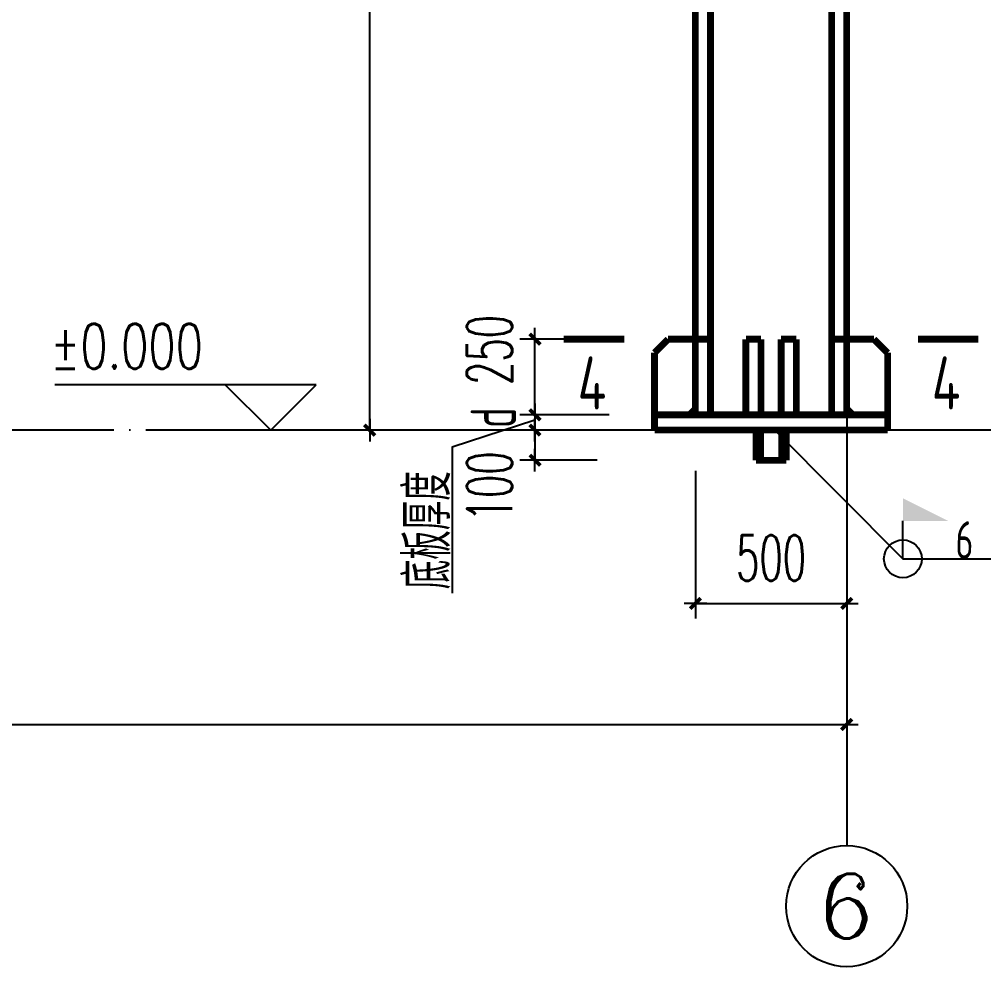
# Model space of a CAD drawing. Extents: x 14207793 to 14719554, y -1675802 to -1228715.
# Drawn here: x 14598580 to 14604953, y -1347975 to -1341716 of the extents above; entities that cross this region are included whole.
import ezdxf
from ezdxf.enums import TextEntityAlignment as Align

# ---------------------------------------------------------------- set-up
doc = ezdxf.new("R2010")
doc.units = 0
doc.header["$LTSCALE"] = 500
doc.header["$MEASUREMENT"] = 0
doc.linetypes.add('DOTE', pattern=[2.42, 2, -0.2, 0.02, -0.2])
doc.layers.get('0').update_dxf_attribs({"linetype": 'CONTINUOUS'})
doc.layers.get('DEFPOINTS').update_dxf_attribs({"color": 140, "linetype": 'CONTINUOUS'})
for name, color, linetype in [('10', 1, 'CONTINUOUS'), ('116', 1, 'CONTINUOUS'), ('14', 2, 'CONTINUOUS'), ('AXIS', 3, 'CONTINUOUS'), ('AXIS_TEXT', 7, 'CONTINUOUS'), ('DIM_ELEV', 3, 'CONTINUOUS'), ('DOTE', 8, 'DOTE'), ('NOTE', 70, 'CONTINUOUS'), ('PUB_TEXT', 6, 'CONTINUOUS'), ('柱子', 3, 'CONTINUOUS'), ('焊缝标注', 253, 'CONTINUOUS')]:
    doc.layers.add(name, color=color, linetype=linetype)
doc.styles.add('_TCH_AXIS', font='COMPLEX', dxfattribs={"bigfont": 'GBCBIG'})
doc.styles.add('_TCH_DIM', font='SIMPLEX', dxfattribs={"bigfont": 'GBCBIG'})
doc.styles.add('DIM_FONT', font='SIMPLEX.shx', dxfattribs={"width": 0.6})
doc.styles.get("Standard").update_dxf_attribs({"font": 'SYSZ.shx', "width": 0.75, "bigfont": 'SYFS.shx'})
doc.styles.add('TSSD_REIN', font='Tssdeng.shx', dxfattribs={"width": 0.65, "bigfont": 'hztxt.shx'})
doc.dimstyles.new('DIMN$0', dxfattribs={"dimtxt": 250, "dimasz": 0.8, "dimexe": 250, "dimexo": 300, "dimgap": 150, "dimtad": 1, "dimdec": 0, "dimzin": 0, "dimdsep": 46, "dimtxsty": 'DIM_FONT', "dimblk": '_DIMX', "dimcen": 0.09, "dimclrt": 7, "dimadec": 0, "dimazin": 0, "dimtfac": 1, "dimtdec": 0, "dimtix": 1, "dimtmove": 2, "dimatfit": 3, "dimldrblk": '_DIMX', "dimfxl": 0, "dimtolj": 1, "dimtzin": 0, "dimarcsym": 0})

# ---------------------------------------------------------------- blocks, each defined once
blk = doc.blocks.new('_DIMX')
blk.add_line((-150, 0), (150, 0))
at = {"const_width": 50}
blk.add_lwpolyline([(-70, -70), (70, 70)], dxfattribs=at)
blk = doc.blocks.new('*D1181')
at = {"layer": 'AXIS', "color": 3, "lineweight": -2}
for p, q in [((14556047.5, -1344708.3), (14556047.5, -1346474.5)), ((14604047.5, -1344729.2), (14604047.5, -1346474.5)), ((14556048, -1346374.5), (14604047, -1346374.5))]:
    blk.add_line(p, q, dxfattribs=at)
at = {"layer": 'DEFPOINTS', "color": 0}
for p in [(14556047.5, -1344408.3), (14604047.5, -1344429.2), (14604047.5, -1346374.5)]:
    blk.add_point(p, dxfattribs=at)
at = {"layer": 'AXIS', "color": 3, "lineweight": -2, "xscale": 0.5, "yscale": 0.5, "zscale": 0.5, "rotation": 180}
blk.add_blockref('_DIMX', (14556047.5, -1346374.5), dxfattribs=at)
at = {"layer": 'AXIS', "color": 3, "lineweight": -2, "xscale": 0.5, "yscale": 0.5, "zscale": 0.5}
blk.add_blockref('_DIMX', (14604047.5, -1346374.5), dxfattribs=at)
at = {"layer": 'AXIS', "color": 7, "insert": (14580047.5, -1346074.5), "char_height": 300, "attachment_point": 5, "style": 'DIM_FONT'}
blk.add_mtext('\\A1;30000', dxfattribs=at)
blk = doc.blocks.new('*D1183')
at = {"layer": 'AXIS', "color": 3, "lineweight": -2}
for p, q in [((14604047.5, -1344629.2), (14604047.5, -1345674.7)), ((14603047.5, -1344698.8), (14603047.5, -1345674.7)), ((14603048, -1345574.7), (14604047, -1345574.7))]:
    blk.add_line(p, q, dxfattribs=at)
at = {"layer": 'DEFPOINTS', "color": 0}
for p in [(14604047.5, -1344329.2), (14603047.5, -1344398.8), (14604047.5, -1345574.7)]:
    blk.add_point(p, dxfattribs=at)
at = {"layer": 'AXIS', "color": 3, "lineweight": -2, "xscale": 0.5, "yscale": 0.5, "zscale": 0.5, "rotation": 180}
blk.add_blockref('_DIMX', (14603047.5, -1345574.7), dxfattribs=at)
at = {"layer": 'AXIS', "color": 3, "lineweight": -2, "xscale": 0.5, "yscale": 0.5, "zscale": 0.5}
blk.add_blockref('_DIMX', (14604047.5, -1345574.7), dxfattribs=at)
at = {"layer": 'AXIS', "color": 7, "insert": (14603547.5, -1345274.7), "char_height": 300, "attachment_point": 5, "style": 'DIM_FONT'}
blk.add_mtext('\\A1;500', dxfattribs=at)
blk = doc.blocks.new('*D1188')
at = {"layer": 'AXIS', "color": 3, "lineweight": -2}
for p, q in [((14602467.5, -1343829.2), (14601887.5, -1343829.2)), ((14601987.5, -1344328.7), (14601987.5, -1343829.7)), ((14602377.5, -1344329.2), (14601887.5, -1344329.2))]:
    blk.add_line(p, q, dxfattribs=at)
at = {"layer": 'DEFPOINTS', "color": 0}
for p in [(14601987.5, -1343829.2), (14602767.5, -1343829.2), (14602677.5, -1344329.2)]:
    blk.add_point(p, dxfattribs=at)
at = {"layer": 'AXIS', "color": 3, "lineweight": -2, "xscale": 0.5, "yscale": 0.5, "zscale": 0.5}
for p, rotation in [((14601987.5, -1343829.2), 90), ((14601987.5, -1344329.2), 270)]:
    blk.add_blockref('_DIMX', p, dxfattribs=dict(at, rotation=rotation))
at = {"layer": 'AXIS', "color": 7, "insert": (14601687.5, -1343899.8), "char_height": 300, "attachment_point": 5, "rotation": 90, "style": 'DIM_FONT'}
blk.add_mtext('\\A1;250', dxfattribs=at)
blk = doc.blocks.new('*D1189')
at = {"layer": 'AXIS', "color": 3, "lineweight": -2}
for p, q in [((14602477.5, -1344329.2), (14601887.5, -1344329.2)), ((14601987.5, -1344328.7), (14601987.5, -1344328.2)), ((14601987.5, -1344329.2), (14601987.5, -1344429.2)), ((14602477.5, -1344429.2), (14601887.5, -1344429.2)), ((14601987.5, -1344429.7), (14601987.5, -1344430.2))]:
    blk.add_line(p, q, dxfattribs=at)
at = {"layer": 'DEFPOINTS', "color": 0}
for p in [(14602777.5, -1344329.2), (14601987.5, -1344429.2), (14602777.5, -1344429.2)]:
    blk.add_point(p, dxfattribs=at)
at = {"layer": 'AXIS', "color": 3, "lineweight": -2, "xscale": 0.5, "yscale": 0.5, "zscale": 0.5}
for p, rotation in [((14601987.5, -1344329.2), 270), ((14601987.5, -1344429.2), 90)]:
    blk.add_blockref('_DIMX', p, dxfattribs=dict(at, rotation=rotation))
at = {"layer": 'AXIS', "color": 7, "insert": (14601712.5, -1344347.3), "char_height": 300, "attachment_point": 5, "rotation": 90, "style": 'TSSD_REIN'}
blk.add_mtext('\\A1;d', dxfattribs=at)
blk = doc.blocks.new('*D1190')
at = {"layer": 'AXIS', "color": 3, "lineweight": -2}
for p, q in [((14602377.5, -1344429.2), (14601887.5, -1344429.2)), ((14601987.5, -1344428.7), (14601987.5, -1344428.2)), ((14601987.5, -1344429.2), (14601987.5, -1344629.2)), ((14602397.5, -1344629.2), (14601887.5, -1344629.2)), ((14601987.5, -1344629.7), (14601987.5, -1344630.2))]:
    blk.add_line(p, q, dxfattribs=at)
at = {"layer": 'DEFPOINTS', "color": 0}
for p in [(14602677.5, -1344429.2, -1186), (14601987.5, -1344629.2), (14602697.5, -1344629.2)]:
    blk.add_point(p, dxfattribs=at)
at = {"layer": 'AXIS', "color": 3, "lineweight": -2, "xscale": 0.5, "yscale": 0.5, "zscale": 0.5}
for p, rotation in [((14601987.5, -1344429.2), 270), ((14601987.5, -1344629.2), 90)]:
    blk.add_blockref('_DIMX', p, dxfattribs=dict(at, rotation=rotation))
at = {"layer": 'AXIS', "color": 7, "insert": (14601687.5, -1344801.7), "char_height": 300, "attachment_point": 5, "rotation": 90, "style": 'DIM_FONT'}
blk.add_mtext('\\A1;100', dxfattribs=at)
blk = doc.blocks.new('*D1191')
at = {"layer": 'AXIS', "color": 3, "lineweight": -2}
for p, q in [((14602856.1, -1327430.2), (14600795.2, -1327430.2)), ((14600895.2, -1344429.7), (14600895.2, -1327430.7)), ((14603507.5, -1344430.2), (14600795.2, -1344430.2))]:
    blk.add_line(p, q, dxfattribs=at)
at = {"layer": 'DEFPOINTS', "color": 0}
for p in [(14600895.2, -1327430.2), (14603156.1, -1327430.2), (14603807.5, -1344430.2)]:
    blk.add_point(p, dxfattribs=at)
at = {"layer": 'AXIS', "color": 3, "lineweight": -2, "xscale": 0.5, "yscale": 0.5, "zscale": 0.5}
for p, rotation in [((14600895.2, -1327430.2), 90), ((14600895.2, -1344430.2), 270)]:
    blk.add_blockref('_DIMX', p, dxfattribs=dict(at, rotation=rotation))
at = {"layer": 'AXIS', "color": 7, "insert": (14600595.2, -1335930.2), "char_height": 300, "attachment_point": 5, "rotation": 90, "style": 'DIM_FONT'}
blk.add_mtext('\\A1;8500', dxfattribs=at)

msp = doc.modelspace()

# ---------------------------------------------------------------- linework, layer by layer
at = {"layer": '10', "const_width": 45}
for points in [[(14602177.5, -1343829.2), (14602577.5, -1343829.2)], [(14604917.5, -1343829.2), (14604517.5, -1343829.2)]]:
    msp.add_lwpolyline(points, dxfattribs=at)
at = {"layer": '116', "const_width": 45}
for points in [[(14603447.5, -1344429.2), (14603447.5, -1344629.2)], [(14603477.5, -1344429.2), (14603477.5, -1344629.2)], [(14603617.5, -1344429.2), (14603617.5, -1344629.2)], [(14603647.5, -1344429.2), (14603647.5, -1344629.2)], [(14603447.5, -1344629.2), (14603647.5, -1344629.2)]]:
    msp.add_lwpolyline(points, dxfattribs=at)
at = {"layer": '14', "const_width": 45}
for points in [[(14602777.5, -1343919.2), (14602867.5, -1343829.2)], [(14602867.5, -1343829.2), (14603047.5, -1343829.2)], [(14603047.5, -1343829.2), (14603147.5, -1343829.2)], [(14603047.5, -1344329.2), (14603047.5, -1343829.2)], [(14603047.5, -1343829.2), (14603047.5, -1344289.2)], [(14603147.5, -1343829.2), (14603147.5, -1344329.2)], [(14603380.83, -1343829.2), (14603480.83, -1343829.2)], [(14603380.83, -1344329.2), (14603380.83, -1343829.2)], [(14603480.83, -1343829.2), (14603480.83, -1344329.2)], [(14603614.16, -1343829.2), (14603714.16, -1343829.2)], [(14603614.16, -1344329.2), (14603614.16, -1343829.2)], [(14603714.16, -1343829.2), (14603714.16, -1344329.2)], [(14603947.5, -1343829.2), (14604047.5, -1343829.2)], [(14603947.5, -1344329.2), (14603947.5, -1343829.2)], [(14604047.5, -1343829.2), (14604047.5, -1344329.2)], [(14604227.5, -1343829.2), (14604047.5, -1343829.2)], [(14604047.5, -1343829.2), (14604047.5, -1344289.2)], [(14604317.5, -1343919.2), (14604227.5, -1343829.2)], [(14602777.5, -1344329.2), (14602777.5, -1343919.2)], [(14604317.5, -1344329.2), (14604317.5, -1343919.2)], [(14603047.5, -1344289.2), (14603007.5, -1344329.2)], [(14604047.5, -1344289.2), (14604087.5, -1344329.2)], [(14603007.5, -1344329.2), (14602777.5, -1344329.2)], [(14602777.5, -1344329.2), (14604317.5, -1344329.2)], [(14602777.5, -1344429.2), (14602777.5, -1344329.2)], [(14603147.5, -1344329.2), (14603047.5, -1344329.2)], [(14603480.83, -1344329.2), (14603380.83, -1344329.2)], [(14603714.16, -1344329.2), (14603614.16, -1344329.2)], [(14604047.5, -1344329.2), (14603947.5, -1344329.2)], [(14604087.5, -1344329.2), (14604317.5, -1344329.2)], [(14604317.5, -1344329.2), (14604317.5, -1344429.2)], [(14604317.5, -1344429.2), (14602777.5, -1344429.2)]]:
    msp.add_lwpolyline(points, dxfattribs=at)
at = {"layer": 'AXIS'}
msp.add_line((14604047.5, -1345030.03), (14604047.5, -1347174.54, 14.07), dxfattribs=at)
msp.add_circle((14604047.5, -1347574.54, 14.07), 400, dxfattribs=at)
at = {"layer": 'DIM_ELEV'}
for p, q in [((14600541.19, -1344129.7), (14598815.19, -1344129.7)), ((14600241.19, -1344429.7), (14599941.19, -1344129.7)), ((14600241.19, -1344429.7), (14600541.19, -1344129.7)), ((14600895.22, -1344429.7), (14599587.17, -1344429.7))]:
    msp.add_line(p, q, dxfattribs=at)
at = {"layer": 'DOTE'}
for p, q in [((14604047.5, -1324729.16), (14604047.5, -1345829.14)), ((14605255, -1344429.2), (14554355, -1344429.2))]:
    msp.add_line(p, q, dxfattribs=at)
at = {"layer": 'NOTE'}
msp.add_lwpolyline([(14601987.5, -1344364.2), (14601439.99, -1344541.69), (14601439.99, -1345506.69)], dxfattribs=at)
at = {"layer": '柱子', "const_width": 45}
for points in [[(14603047.5, -1344329.2), (14603047.5, -1328462.54)], [(14603147.5, -1344329.2), (14603147.5, -1328462.54)], [(14603947.5, -1344329.2), (14603947.5, -1328462.54)], [(14604047.5, -1344329.2), (14604047.5, -1328462.54)]]:
    msp.add_lwpolyline(points, dxfattribs=at)
at = {"layer": '焊缝标注'}
for p, q in [((14603572.5, -1344429.2), (14604418.66, -1345280.09)), ((14604418.66, -1345280.09), (14604418.66, -1345030.09)), ((14604418.66, -1345280.09), (14605255, -1345280.09))]:
    msp.add_line(p, q, dxfattribs=at)
msp.add_circle((14604418.66, -1345280.09), 125, dxfattribs=at)
msp.add_solid([(14604418.66, -1345030.09), (14604718.66, -1345030.09), (14604418.66, -1344880.09)], dxfattribs=at)

# ---------------------------------------------------------------- texts
at = {"layer": '10', "width": 0.756006}
for p, p2 in [((14602269.5, -1344293.7), (14602458.5, -1344293.7)), ((14604609.5, -1344293.7), (14604798.5, -1344293.7))]:
    msp.add_text('4', height=350, dxfattribs=at).set_placement(p, p2, align=Align.FIT)
at = {"layer": 'AXIS_TEXT', "style": '_TCH_AXIS', "width": 1.285714}
msp.add_text('6', height=425.18, dxfattribs=at).set_placement((14603865.28, -1347787.14, 14.07), (14604229.72, -1347787.14, 14.07), align=Align.FIT)
at = {"layer": 'NOTE', "style": 'TSSD_REIN', "width": 0.65}
msp.add_text('底板厚度', height=300, rotation=90, dxfattribs=at).set_placement((14601427.49, -1345481.09, 200))
at = {"layer": 'PUB_TEXT', "style": '_TCH_DIM', "width": 0.705882}
msp.add_text('%%P0.000', height=297.5, dxfattribs=at).set_placement((14598785.19, -1344024.7))
at = {"layer": '焊缝标注', "width": 0.774486}
msp.add_text('6', height=250, rotation=358.804574, dxfattribs=at).set_placement((14604763.73, -1345280.09), (14604883.57, -1345282.59), align=Align.FIT)

# ---------------------------------------------------------------- dimensions: what is measured, and where the dimension line sits
at = {"layer": 'AXIS'}
dim = msp.add_linear_dim(base=(14600895.22, -1327430.2), p1=(14603807.5, -1344430.2), p2=(14603156.1, -1327430.2), angle=90, text='8500', dimstyle='DIMN$0', override={"dimtxt": 300, "dimasz": 0.5, "dimexe": 100, "dimdle": 0.6, "dimclrd": 3, "dimclre": 3, "dimtfac": 3.036}, dxfattribs=at)
dim.commit()
dim.dimension.update_dxf_attribs({"geometry": '*D1191', "text_midpoint": (14600595.22, -1335930.2)})
for base, p1, p2, text, override, picture, middle in [((14601987.5, -1343829.2), (14602677.5, -1344329.2), (14602767.5, -1343829.2), '250', {"dimtxt": 300, "dimasz": 0.5, "dimexe": 100, "dimdle": 0.6, "dimclrd": 3, "dimclre": 3, "dimtfac": 3.036}, '*D1188', (14601687.5, -1343899.83)), ((14601987.5, -1344429.2), (14602777.5, -1344329.2), (14602777.5, -1344429.2), 'd', {"dimtxt": 300, "dimasz": 0.5, "dimexe": 100, "dimtxsty": 'TSSD_REIN', "dimdle": 0.6, "dimclrd": 3, "dimclre": 3, "dimtfac": 3.036}, '*D1189', (14601712.5, -1344347.33)), ((14601987.5, -1344629.2, 1186), (14602677.5, -1344429.2), (14602697.5, -1344629.2, 1186), '100', {"dimtxt": 300, "dimasz": 0.5, "dimexe": 100, "dimdle": 0.6, "dimclrd": 3, "dimclre": 3, "dimtfac": 3.036}, '*D1190', (14601687.5, -1344801.7, 1186))]:
    dim = msp.add_linear_dim(base=base, p1=p1, p2=p2, angle=90, text=text, dimstyle='DIMN$0', override=override, dxfattribs=at)
    dim.commit()
    dim.dimension.update_dxf_attribs({"geometry": picture, "text_midpoint": middle, "dimtype": 160})
for base, p1, p2, text, picture, middle in [((14604047.5, -1345574.73), (14603047.5, -1344398.77), (14604047.5, -1344329.16), '500', '*D1183', (14603547.5, -1345274.73)), ((14604047.5, -1346374.52), (14556047.5, -1344408.27), (14604047.5, -1344429.2), '30000', '*D1181', (14580047.5, -1346074.52))]:
    dim = msp.add_linear_dim(base=base, p1=p1, p2=p2, text=text, dimstyle='DIMN$0', override={"dimtxt": 300, "dimasz": 0.5, "dimexe": 100, "dimdle": 0.6, "dimclrd": 3, "dimclre": 3, "dimtfac": 3.036}, dxfattribs=at)
    dim.commit()
    dim.dimension.update_dxf_attribs({"geometry": picture, "text_midpoint": middle})

doc.saveas('drawing.dxf')
